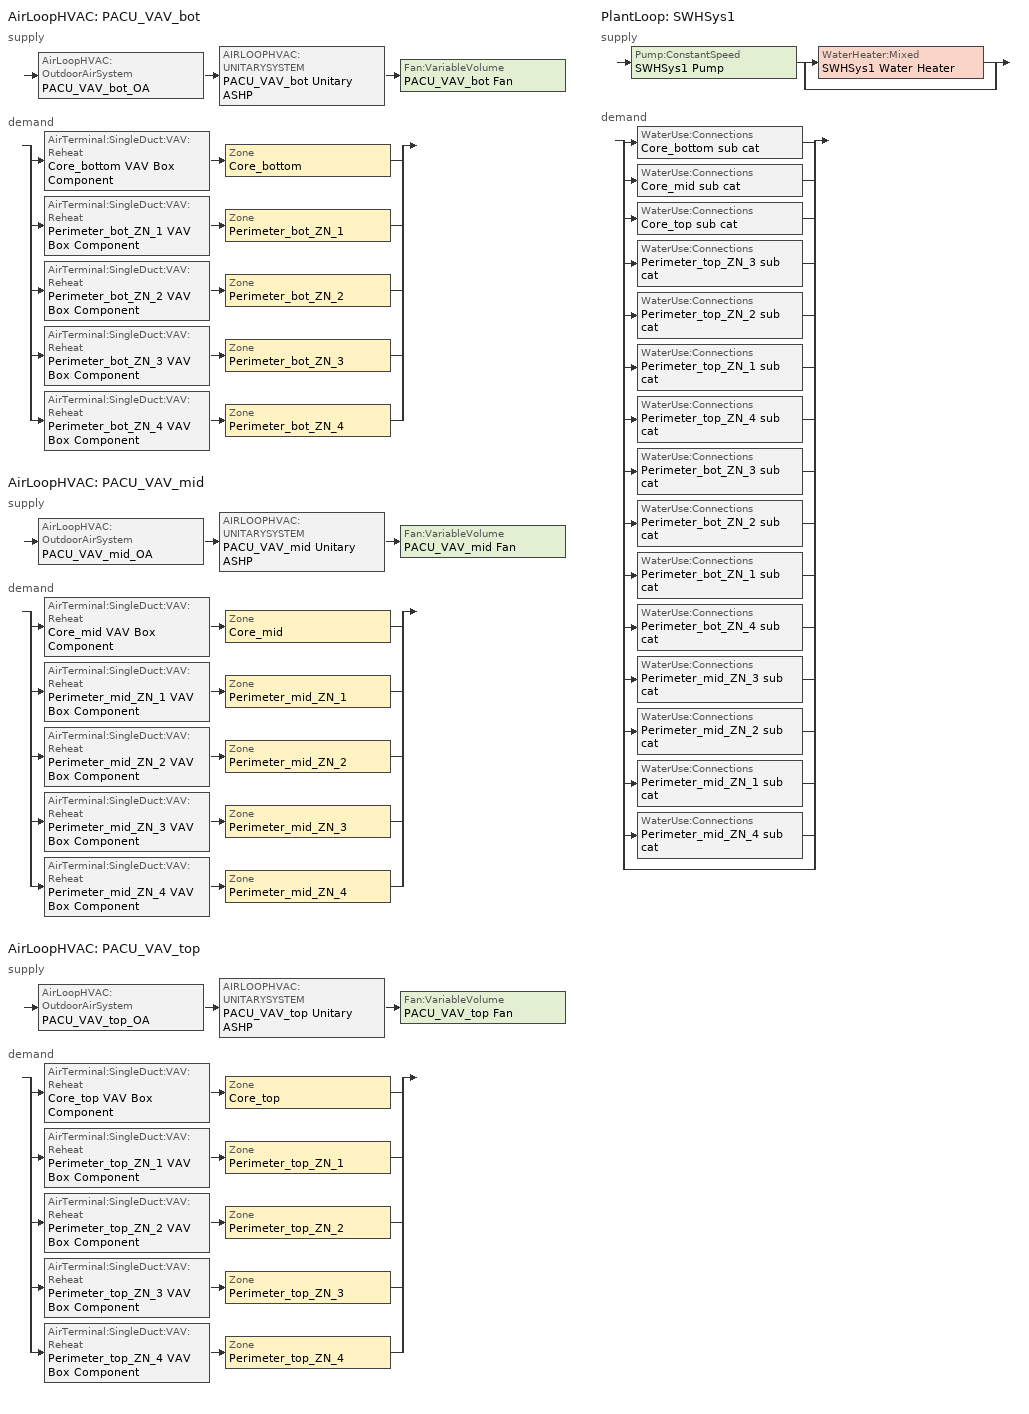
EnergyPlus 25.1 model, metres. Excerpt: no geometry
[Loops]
AirLoopHVAC 'PACU_VAV_bot'
 supply: AirLoopHVAC:OutdoorAirSystem 'PACU_VAV_bot_OA' > AIRLOOPHVAC:UNITARYSYSTEM 'PACU_VAV_bot Unitary ASHP' > Fan:VariableVolume 'PACU_VAV_bot Fan'
 demand: split
  | AirTerminal:SingleDuct:VAV:Reheat 'Core_bottom VAV Box Component' > Zone 'Core_bottom'
  | AirTerminal:SingleDuct:VAV:Reheat 'Perimeter_bot_ZN_1 VAV Box Component' > Zone 'Perimeter_bot_ZN_1'
  | AirTerminal:SingleDuct:VAV:Reheat 'Perimeter_bot_ZN_2 VAV Box Component' > Zone 'Perimeter_bot_ZN_2'
  | AirTerminal:SingleDuct:VAV:Reheat 'Perimeter_bot_ZN_3 VAV Box Component' > Zone 'Perimeter_bot_ZN_3'
  | AirTerminal:SingleDuct:VAV:Reheat 'Perimeter_bot_ZN_4 VAV Box Component' > Zone 'Perimeter_bot_ZN_4'
AirLoopHVAC 'PACU_VAV_mid'
 supply: AirLoopHVAC:OutdoorAirSystem 'PACU_VAV_mid_OA' > AIRLOOPHVAC:UNITARYSYSTEM 'PACU_VAV_mid Unitary ASHP' > Fan:VariableVolume 'PACU_VAV_mid Fan'
 demand: split
  | AirTerminal:SingleDuct:VAV:Reheat 'Core_mid VAV Box Component' > Zone 'Core_mid'
  | AirTerminal:SingleDuct:VAV:Reheat 'Perimeter_mid_ZN_1 VAV Box Component' > Zone 'Perimeter_mid_ZN_1'
  | AirTerminal:SingleDuct:VAV:Reheat 'Perimeter_mid_ZN_2 VAV Box Component' > Zone 'Perimeter_mid_ZN_2'
  | AirTerminal:SingleDuct:VAV:Reheat 'Perimeter_mid_ZN_3 VAV Box Component' > Zone 'Perimeter_mid_ZN_3'
  | AirTerminal:SingleDuct:VAV:Reheat 'Perimeter_mid_ZN_4 VAV Box Component' > Zone 'Perimeter_mid_ZN_4'
AirLoopHVAC 'PACU_VAV_top'
 supply: AirLoopHVAC:OutdoorAirSystem 'PACU_VAV_top_OA' > AIRLOOPHVAC:UNITARYSYSTEM 'PACU_VAV_top Unitary ASHP' > Fan:VariableVolume 'PACU_VAV_top Fan'
 demand: split
  | AirTerminal:SingleDuct:VAV:Reheat 'Core_top VAV Box Component' > Zone 'Core_top'
  | AirTerminal:SingleDuct:VAV:Reheat 'Perimeter_top_ZN_1 VAV Box Component' > Zone 'Perimeter_top_ZN_1'
  | AirTerminal:SingleDuct:VAV:Reheat 'Perimeter_top_ZN_2 VAV Box Component' > Zone 'Perimeter_top_ZN_2'
  | AirTerminal:SingleDuct:VAV:Reheat 'Perimeter_top_ZN_3 VAV Box Component' > Zone 'Perimeter_top_ZN_3'
  | AirTerminal:SingleDuct:VAV:Reheat 'Perimeter_top_ZN_4 VAV Box Component' > Zone 'Perimeter_top_ZN_4'
PlantLoop 'SWHSys1'
 supply: Pump:ConstantSpeed 'SWHSys1 Pump' > split
  | WaterHeater:Mixed 'SWHSys1 Water Heater'
  | bypass
 demand: split
  | WaterUse:Connections 'Core_bottom sub cat'
  | WaterUse:Connections 'Core_mid sub cat'
  | WaterUse:Connections 'Core_top sub cat'
  | WaterUse:Connections 'Perimeter_top_ZN_3 sub cat'
  | WaterUse:Connections 'Perimeter_top_ZN_2 sub cat'
  | WaterUse:Connections 'Perimeter_top_ZN_1 sub cat'
  | WaterUse:Connections 'Perimeter_top_ZN_4 sub cat'
  | WaterUse:Connections 'Perimeter_bot_ZN_3 sub cat'
  | WaterUse:Connections 'Perimeter_bot_ZN_2 sub cat'
  | WaterUse:Connections 'Perimeter_bot_ZN_1 sub cat'
  | WaterUse:Connections 'Perimeter_bot_ZN_4 sub cat'
  | WaterUse:Connections 'Perimeter_mid_ZN_3 sub cat'
  | WaterUse:Connections 'Perimeter_mid_ZN_2 sub cat'
  | WaterUse:Connections 'Perimeter_mid_ZN_1 sub cat'
  | WaterUse:Connections 'Perimeter_mid_ZN_4 sub cat'
  | bypass
[DesignSpecification:OutdoorAir] Outdoor Air Method=Flow/Area; Outdoor Air Flow per Zone Floor Area=0.0004318
Name | Outdoor Air Schedule
SZ DSOA Core_bottom; SZ DSOA Perimeter_bot_ZN_1; SZ DSOA Perimeter_bot_ZN_2; SZ DSOA Perimeter_bot_ZN_3; SZ DSOA Perimeter_bot_ZN_4; SZ DSOA Core_mid; SZ DSOA Perimeter_mid_ZN_1; SZ DSOA Perimeter_mid_ZN_3; SZ DSOA Perimeter_mid_ZN_4; SZ DSOA Core_top; SZ DSOA Perimeter_top_ZN_1; SZ DSOA Perimeter_top_ZN_2; SZ DSOA Perimeter_top_ZN_3; SZ DSOA Perimeter_top_ZN_4
SZ DSOA Perimeter_mid_ZN_2 | PERIMETER_MID_ZN_2_OA_Mult
[DesignSpecification:ZoneAirDistribution] Zone Air Distribution Effectiveness in Cooling Mode=1; Zone Air Distribution Effectiveness in Heating Mode=1
Name | Minimum Zone Ventilation Efficiency
VAV_Zone_AirDistribution | 0.6
CM DSZAD Building
[Sizing:Zone] Zone Cooling Design Supply Air Temperature Input Method=SupplyAirTemperature; Zone Cooling Design Supply Air Temperature=12.8; Zone Heating Design Supply Air Temperature Input Method=SupplyAirTemperature; Zone Heating Design Supply Air Temperature=40; Zone Cooling Design Supply Air Humidity Ratio=0.0085; Zone Heating Design Supply Air Humidity Ratio=0.008; Cooling Design Air Flow Method=DesignDay; Cooling Design Air Flow Rate=0; Cooling Minimum Air Flow Fraction=0; Heating Design Air Flow Method=DesignDay; Heating Design Air Flow Rate=0; Design Specification Zone Air Distribution Object=VAV_Zone_AirDistribution; Zone Load Sizing Method=Sensible Load Only No Latent Load; Zone Latent Cooling Design Supply Air Humidity Ratio Input Method=HumidityRatioDifference; Zone Cooling Design Supply Air Humidity Ratio Difference=0.005; Zone Latent Heating Design Supply Air Humidity Ratio Input Method=HumidityRatioDifference; Zone Humidification Design Supply Air Humidity Ratio Difference=0.005
Name | Design Specification Outdoor Air Object
Core_bottom | SZ DSOA Core_bottom
Perimeter_bot_ZN_1 | SZ DSOA Perimeter_bot_ZN_1
Perimeter_bot_ZN_2 | SZ DSOA Perimeter_bot_ZN_2
Perimeter_bot_ZN_3 | SZ DSOA Perimeter_bot_ZN_3
Perimeter_bot_ZN_4 | SZ DSOA Perimeter_bot_ZN_4
Core_mid | SZ DSOA Core_mid
Perimeter_mid_ZN_1 | SZ DSOA Perimeter_mid_ZN_1
Perimeter_mid_ZN_2 | SZ DSOA Perimeter_mid_ZN_2
Perimeter_mid_ZN_3 | SZ DSOA Perimeter_mid_ZN_3
Perimeter_mid_ZN_4 | SZ DSOA Perimeter_mid_ZN_4
Core_top | SZ DSOA Core_top
Perimeter_top_ZN_1 | SZ DSOA Perimeter_top_ZN_1
Perimeter_top_ZN_2 | SZ DSOA Perimeter_top_ZN_2
Perimeter_top_ZN_3 | SZ DSOA Perimeter_top_ZN_3
Perimeter_top_ZN_4 | SZ DSOA Perimeter_top_ZN_4
[Sizing:System] Type of Load to Size On=Sensible; Design Outdoor Air Flow Rate=0.9561; Central Heating Maximum System Air Flow Ratio=0.3; Preheat Design Temperature=7; Preheat Design Humidity Ratio=0.008; Precool Design Temperature=12.8; Precool Design Humidity Ratio=0.008; Central Cooling Design Supply Air Temperature=12.8; Central Heating Design Supply Air Temperature=12.8; Type of Zone Sum to Use=Coincident; 100 Outdoor Air in Cooling=No; 100 Outdoor Air in Heating=No; Central Cooling Design Supply Air Humidity Ratio=0.0085; Central Heating Design Supply Air Humidity Ratio=0.008; Cooling Supply Air Flow Rate Method=DesignDay; Cooling Supply Air Flow Rate=0; Heating Supply Air Flow Rate Method=DesignDay; Heating Supply Air Flow Rate=0; System Outdoor Air Method=ZoneSum
PACU_VAV_bot; PACU_VAV_mid; PACU_VAV_top
[Sizing:Plant]
SWHSys1: Loop Type=Heating; Design Loop Exit Temperature=60; Loop Design Temperature Difference=5
[ZoneControl:Thermostat] Control Type Schedule=Dual Zone Control Type Sched
Name | Zone or ZoneList | Control 1
Core_bottom Thermostat | Core_bottom | Core_bottom Dual SP Control
Perimeter_bot_ZN_1 Thermostat | Perimeter_bot_ZN_1 | Perimeter_bot_ZN_1 Dual SP Control
Perimeter_bot_ZN_2 Thermostat | Perimeter_bot_ZN_2 | Perimeter_bot_ZN_2 Dual SP Control
Perimeter_bot_ZN_3 Thermostat | Perimeter_bot_ZN_3 | Perimeter_bot_ZN_3 Dual SP Control
Perimeter_bot_ZN_4 Thermostat | Perimeter_bot_ZN_4 | Perimeter_bot_ZN_4 Dual SP Control
Core_mid Thermostat | Core_mid | Core_mid Dual SP Control
Perimeter_mid_ZN_1 Thermostat | Perimeter_mid_ZN_1 | Perimeter_mid_ZN_1 Dual SP Control
Perimeter_mid_ZN_2 Thermostat | Perimeter_mid_ZN_2 | Perimeter_mid_ZN_2 Dual SP Control
Perimeter_mid_ZN_3 Thermostat | Perimeter_mid_ZN_3 | Perimeter_mid_ZN_3 Dual SP Control
Perimeter_mid_ZN_4 Thermostat | Perimeter_mid_ZN_4 | Perimeter_mid_ZN_4 Dual SP Control
Core_top Thermostat | Core_top | Core_top Dual SP Control
Perimeter_top_ZN_1 Thermostat | Perimeter_top_ZN_1 | Perimeter_top_ZN_1 Dual SP Control
Perimeter_top_ZN_2 Thermostat | Perimeter_top_ZN_2 | Perimeter_top_ZN_2 Dual SP Control
Perimeter_top_ZN_3 Thermostat | Perimeter_top_ZN_3 | Perimeter_top_ZN_3 Dual SP Control
Perimeter_top_ZN_4 Thermostat | Perimeter_top_ZN_4 | Perimeter_top_ZN_4 Dual SP Control
[ThermostatSetpoint:DualSetpoint]
Name | Heating Setpoint Temperature Schedule | Cooling Setpoint Temperature Schedule
Core_bottom Dual SP Control; Perimeter_bot_ZN_1 Dual SP Control; Perimeter_bot_ZN_2 Dual SP Control; Perimeter_bot_ZN_3 Dual SP Control; Perimeter_bot_ZN_4 Dual SP Control; Core_mid Dual SP Control; Perimeter_mid_ZN_1 Dual SP Control; Perimeter_mid_ZN_3 Dual SP Control; Perimeter_mid_ZN_4 Dual SP Control; Core_top Dual SP Control; Perimeter_top_ZN_1 Dual SP Control; Perimeter_top_ZN_2 Dual SP Control; Perimeter_top_ZN_3 Dual SP Control; Perimeter_top_ZN_4 Dual SP Control | HTGSETP_SCH_YES_OPTIMUM | CLGSETP_SCH_YES_OPTIMUM
Perimeter_mid_ZN_2 Dual SP Control | HTGSETP_SCH_YES_OPTIMUM_w_SB | CLGSETP_SCH_YES_OPTIMUM_w_SB
[AirTerminal:SingleDuct:VAV:Reheat] Availability Schedule=Always_On; Maximum Air Flow Rate=AUTOSIZE; Maximum Hot Water or Steam Flow Rate=AUTOSIZE; Minimum Hot Water or Steam Flow Rate=0; Convergence Tolerance=0.001; Damper Heating Action=ReverseWithLimits; Maximum Flow Fraction During Reheat=0.5; Maximum Reheat Air Temperature=40
Name | Zone Minimum Air Flow Input Method | Constant Minimum Air Flow Fraction | Reheat Coil | Minimum Air Flow Fraction Schedule
Core_bottom VAV Box Component | Constant | 0.259 | Core_bottom VAV Box Reheat Coil
Perimeter_bot_ZN_1 VAV Box Component | Constant | 0.172 | Perimeter_bot_ZN_1 VAV Box Reheat Coil
Perimeter_bot_ZN_2 VAV Box Component | Constant | 0.129 | Perimeter_bot_ZN_2 VAV Box Reheat Coil
Perimeter_bot_ZN_3 VAV Box Component | Constant | 0.259 | Perimeter_bot_ZN_3 VAV Box Reheat Coil
Perimeter_bot_ZN_4 VAV Box Component | Constant | 0.121 | Perimeter_bot_ZN_4 VAV Box Reheat Coil
Core_mid VAV Box Component | Constant | 0.309 | Core_mid VAV Box Reheat Coil
Perimeter_mid_ZN_1 VAV Box Component | Constant | 0.148 | Perimeter_mid_ZN_1 VAV Box Reheat Coil
Perimeter_mid_ZN_2 VAV Box Component | Scheduled |  | Perimeter_mid_ZN_2 VAV Box Reheat Coil | Perimeter_mid_ZN_2_MDP_Sch
Perimeter_mid_ZN_3 VAV Box Component | Constant | 0.229 | Perimeter_mid_ZN_3 VAV Box Reheat Coil
Perimeter_mid_ZN_4 VAV Box Component | Constant | 0.102 | Perimeter_mid_ZN_4 VAV Box Reheat Coil
Core_top VAV Box Component | Constant | 0.298 | Core_top VAV Box Reheat Coil
Perimeter_top_ZN_1 VAV Box Component | Constant | 0.135 | Perimeter_top_ZN_1 VAV Box Reheat Coil
Perimeter_top_ZN_2 VAV Box Component | Constant | 0.104 | Perimeter_top_ZN_2 VAV Box Reheat Coil
Perimeter_top_ZN_3 VAV Box Component | Constant | 0.199 | Perimeter_top_ZN_3 VAV Box Reheat Coil
Perimeter_top_ZN_4 VAV Box Component | Constant | 0.095 | Perimeter_top_ZN_4 VAV Box Reheat Coil
[Zone equipment]
Core_bottom: Core_bottom VAV Box Component
Perimeter_bot_ZN_1: Perimeter_bot_ZN_1 VAV Box Component
Perimeter_bot_ZN_2: Perimeter_bot_ZN_2 VAV Box Component
Perimeter_bot_ZN_3: Perimeter_bot_ZN_3 VAV Box Component
Perimeter_bot_ZN_4: Perimeter_bot_ZN_4 VAV Box Component
Core_mid: Core_mid VAV Box Component
Perimeter_mid_ZN_1: Perimeter_mid_ZN_1 VAV Box Component
Perimeter_mid_ZN_2: Perimeter_mid_ZN_2 VAV Box Component
Perimeter_mid_ZN_3: Perimeter_mid_ZN_3 VAV Box Component
Perimeter_mid_ZN_4: Perimeter_mid_ZN_4 VAV Box Component
Core_top: Core_top VAV Box Component
Perimeter_top_ZN_1: Perimeter_top_ZN_1 VAV Box Component
Perimeter_top_ZN_2: Perimeter_top_ZN_2 VAV Box Component
Perimeter_top_ZN_3: Perimeter_top_ZN_3 VAV Box Component
Perimeter_top_ZN_4: Perimeter_top_ZN_4 VAV Box Component
[Fan:VariableVolume] Availability Schedule=HVACOperationSchd; Pressure Rise=1389.42; Maximum Flow Rate=AUTOSIZE; Fan Power Minimum Flow Rate Input Method=Fraction; Fan Power Minimum Flow Fraction=0.25; Motor In Airstream Fraction=1; Fan Power Coefficient 1=0.0408; Fan Power Coefficient 2=0.088; Fan Power Coefficient 3=-0.0729; Fan Power Coefficient 4=0.9437; Fan Power Coefficient 5=0
Name | Fan Total Efficiency | Motor Efficiency
PACU_VAV_bot Fan; PACU_VAV_mid Fan | 0.6006 | 0.924
PACU_VAV_top Fan | 0.6045 | 0.93
[COIL:COOLING:DX:SINGLESPEED] Availability Schedule=Always_On; Gross Rated Total Cooling Capacity=AUTOSIZE; Gross Rated Sensible Heat Ratio=AUTOSIZE; Gross Rated Cooling COP=3.4; Rated Air Flow Rate=AUTOSIZE; 2017 Rated Evaporator Fan Power Per Volume Flow Rate=773.3; 2023 Rated Evaporator Fan Power Per Volume Flow Rate=934.4; Total Cooling Capacity Function of Temperature Curve=LgDXalt_CapFT; Total Cooling Capacity Function of Flow Fraction Curve=LgDXalt_CapFF; Energy Input Ratio Function of Temperature Curve=LgDXalt_EIRFT; Energy Input Ratio Function of Flow Fraction Curve=LgDXalt_EIRFF; Part Load Fraction Correlation Curve=LgDXalt_PLR; Minimum Outdoor DryBulb Temperature for Compressor Operation=-25; Nominal Time for Condensate Removal to Begin=0; Ratio of Initial Moisture Evaporation Rate and Steady State Latent Capacity=0; Maximum Cycling Rate=0; Latent Capacity Time Constant=0; Condenser Type=AirCooled; Evaporative Condenser Effectiveness=0.9; Evaporative Condenser Pump Rated Power Consumption=0; Crankcase Heater Capacity=0; Maximum Outdoor DryBulb Temperature for Crankcase Heater Operation=10; Basin Heater Capacity=0; Basin Heater Setpoint Temperature=2; Report ASHRAE Standard 127 Performance Ratings=No
PACU_VAV_bot ASHP Cooling Coil; PACU_VAV_mid ASHP Cooling Coil; PACU_VAV_top ASHP Cooling Coil
[Coil:Heating:Electric] Availability Schedule=Always_On; Efficiency=1; Nominal Capacity=autosize
Core_bottom VAV Box Reheat Coil; Perimeter_bot_ZN_1 VAV Box Reheat Coil; Perimeter_bot_ZN_2 VAV Box Reheat Coil; Perimeter_bot_ZN_3 VAV Box Reheat Coil; Perimeter_bot_ZN_4 VAV Box Reheat Coil; Core_mid VAV Box Reheat Coil; Perimeter_mid_ZN_1 VAV Box Reheat Coil; Perimeter_mid_ZN_2 VAV Box Reheat Coil; Perimeter_mid_ZN_3 VAV Box Reheat Coil; Perimeter_mid_ZN_4 VAV Box Reheat Coil; Core_top VAV Box Reheat Coil; Perimeter_top_ZN_1 VAV Box Reheat Coil; Perimeter_top_ZN_2 VAV Box Reheat Coil; Perimeter_top_ZN_3 VAV Box Reheat Coil; Perimeter_top_ZN_4 VAV Box Reheat Coil
[COIL:HEATING:ELECTRIC] Availability Schedule=Always_On; Efficiency=1; Nominal Capacity=AUTOSIZE
PACU_VAV_bot Backup Electric Coil; PACU_VAV_mid Backup Electric Coil; PACU_VAV_top Backup Electric Coil
[COIL:HEATING:DX:SINGLESPEED] Availability Schedule=Always_On; Gross Rated Heating Capacity=AUTOSIZE; Gross Rated Heating COP=3.2; Rated Air Flow Rate=AUTOSIZE; 2017 Rated Supply Fan Power Per Volume Flow Rate=773.3; 2023 Rated Supply Fan Power Per Volume Flow Rate=934.4; Heating Capacity Function of Temperature Curve=ASHP_HTG_CapFT; Heating Capacity Function of Flow Fraction Curve=ASHP_HTG_CapFF; Energy Input Ratio Function of Temperature Curve=ASHP_HTG_EIRFT; Energy Input Ratio Function of Flow Fraction Curve=ASHP_HTG_EIRFF; Part Load Fraction Correlation Curve=ASHP_HTG_PLF; Defrost Energy Input Ratio Function of Temperature Curve=ASHP_HTG_DefrostEIRFT; Minimum Outdoor DryBulb Temperature for Compressor Operation=-8; Maximum Outdoor DryBulb Temperature for Defrost Operation=5; Crankcase Heater Capacity=0; Maximum Outdoor DryBulb Temperature for Crankcase Heater Operation=10; Defrost Strategy=ReverseCycle; Defrost Control=Timed; Defrost Time Period Fraction=0.058333; Resistive Defrost Heater Capacity=AUTOSIZE; Region number for calculating HSPF=4; Secondary Coil Fan Flow Scaling Factor=1.25
PACU_VAV_bot ASHP Heating Coil; PACU_VAV_mid ASHP Heating Coil; PACU_VAV_top ASHP Heating Coil
[AIRLOOPHVAC:UNITARYSYSTEM] Control Type=SetPoint; Dehumidification Control Type=None; Availability Schedule=Always_On; DX Heating Coil Sizing Ratio=1; Use DOAS DX Cooling Coil=No; Minimum Supply Air Temperature=2; Latent Load Control=SensibleOnlyLoadControl; Cooling Supply Air Flow Rate Method=SupplyAirFlowRate; Cooling Supply Air Flow Rate=AUTOSIZE; Heating Supply Air Flow Rate Method=SupplyAirFlowRate; Heating Supply Air Flow Rate=AUTOSIZE; No Load Supply Air Flow Rate Method=SupplyAirFlowRate; No Load Supply Air Flow Rate=AUTOSIZE; No Load Supply Air Flow Rate Control Set To Low Speed=Yes; Maximum Supply Air Temperature=50; Maximum Outdoor DryBulb Temperature for Supplemental Heater Operation=-8; Ancillary OnCycle Electric Power=0; Ancillary OffCycle Electric Power=0; Design Heat Recovery Water Flow Rate=0; Maximum Temperature for Heat Recovery=80
Name | Heating Coil | Cooling Coil | Supplemental Heating Coil
PACU_VAV_bot Unitary ASHP | PACU_VAV_bot ASHP Heating Coil | PACU_VAV_bot ASHP Cooling Coil | PACU_VAV_bot Backup Electric Coil
PACU_VAV_mid Unitary ASHP | PACU_VAV_mid ASHP Heating Coil | PACU_VAV_mid ASHP Cooling Coil | PACU_VAV_mid Backup Electric Coil
PACU_VAV_top Unitary ASHP | PACU_VAV_top ASHP Heating Coil | PACU_VAV_top ASHP Cooling Coil | PACU_VAV_top Backup Electric Coil
[Controller:OutdoorAir] Minimum Outdoor Air Flow Rate=0; Maximum Outdoor Air Flow Rate=AUTOSIZE; Economizer Control Type=DifferentialDryBulb; Economizer Control Action Type=ModulateFlow; Lockout Type=LockoutWithHeating; Minimum Limit Type=FixedMinimum; Minimum Outdoor Air Schedule=MinOA_MotorizedDamper_Sched
Name | Maximum Fraction of Outdoor Air Schedule | Mechanical Ventilation Controller
PACU_VAV_bot_OA_Controller | VAV_BOT Max OA Fraction | PACU_VAV_bot_DCV
PACU_VAV_mid_OA_Controller | VAV_MID Max OA Fraction | PACU_VAV_mid_DCV
PACU_VAV_top_OA_Controller | VAV_TOP Max OA Fraction | PACU_VAV_top_DCV
[Controller:MechanicalVentilation] Availability Schedule=MinOA_MotorizedDamper_Sched; Demand Controlled Ventilation=Yes; System Outdoor Air Method=Standard62.1VentilationRateProcedure; Design Specification Zone Air Distribution Object Name 1=CM DSZAD Building; Design Specification Zone Air Distribution Object Name 2=CM DSZAD Building; Design Specification Zone Air Distribution Object Name 3=CM DSZAD Building; Design Specification Zone Air Distribution Object Name 4=CM DSZAD Building; Design Specification Zone Air Distribution Object Name 5=CM DSZAD Building
Name | Zone or ZoneList 1 | Design Specification Outdoor Air Object Name 1 | Zone or ZoneList 2 | Design Specification Outdoor Air Object Name 2 | Zone or ZoneList 3 | Design Specification Outdoor Air Object Name 3 | Zone or ZoneList 4 | Design Specification Outdoor Air Object Name 4 | Zone or ZoneList 5 | Design Specification Outdoor Air Object Name 5
PACU_VAV_bot_DCV | Core_bottom | SZ DSOA Core_bottom | Perimeter_bot_ZN_1 | SZ DSOA Perimeter_bot_ZN_1 | Perimeter_bot_ZN_2 | SZ DSOA Perimeter_bot_ZN_2 | Perimeter_bot_ZN_3 | SZ DSOA Perimeter_bot_ZN_3 | Perimeter_bot_ZN_4 | SZ DSOA Perimeter_bot_ZN_4
PACU_VAV_mid_DCV | Core_mid | SZ DSOA Core_mid | Perimeter_mid_ZN_1 | SZ DSOA Perimeter_mid_ZN_1 | Perimeter_mid_ZN_2 | SZ DSOA Perimeter_mid_ZN_2 | Perimeter_mid_ZN_3 | SZ DSOA Perimeter_mid_ZN_3 | Perimeter_mid_ZN_4 | SZ DSOA Perimeter_mid_ZN_4
PACU_VAV_top_DCV | Core_top | SZ DSOA Core_top | Perimeter_top_ZN_1 | SZ DSOA Perimeter_top_ZN_1 | Perimeter_top_ZN_2 | SZ DSOA Perimeter_top_ZN_2 | Perimeter_top_ZN_3 | SZ DSOA Perimeter_top_ZN_3 | Perimeter_top_ZN_4 | SZ DSOA Perimeter_top_ZN_4
[AirLoopHVAC] Design Supply Air Flow Rate=AUTOSIZE
PACU_VAV_bot; PACU_VAV_mid; PACU_VAV_top
[Pump:ConstantSpeed]
SWHSys1 Pump: Design Flow Rate=autosize; Design Pump Head=29891; Design Power Consumption=AUTOSIZE; Motor Efficiency=0.3; Fraction of Motor Inefficiencies to Fluid Stream=0; Pump Control Type=Intermittent
[WaterHeater:Mixed]
SWHSys1 Water Heater: Tank Volume=0.378541; Setpoint Temperature Schedule=SHWSys1 Water Heater Setpoint Temperature Schedule; Deadband Temperature Difference=2; Maximum Temperature Limit=82.2222; Heater Control Type=Cycle; Heater Maximum Capacity=29307.11; Heater Fuel Type=NATURALGAS; Heater Thermal Efficiency=0.80804; Off Cycle Parasitic Fuel Consumption Rate=1886.44; Off Cycle Parasitic Fuel Type=NATURALGAS; Off Cycle Parasitic Heat Fraction to Tank=0; On Cycle Parasitic Fuel Consumption Rate=1886.44; On Cycle Parasitic Fuel Type=NATURALGAS; Ambient Temperature Indicator=zone; Ambient Temperature Zone=CORE_BOTTOM; Off Cycle Loss Coefficient to Ambient Temperature=7.56156; On Cycle Loss Coefficient to Ambient Temperature=7.56156; Use Side Effectiveness=1; Source Side Effectiveness=1; Use Side Design Flow Rate=AUTOSIZE; Source Side Design Flow Rate=AUTOSIZE; Indirect Water Heating Recovery Time=1.5
[PlantLoop]
SWHSys1: Fluid Type=WATER; Plant Equipment Operation Scheme=SWHSys1 Loop Operation Scheme List; Maximum Loop Temperature=60; Minimum Loop Temperature=10; Maximum Loop Flow Rate=AUTOSIZE; Minimum Loop Flow Rate=0; Plant Loop Volume=AUTOSIZE; Load Distribution Scheme=Optimal
[PlantEquipmentList]
SWHSys1 Equipment List: SWHSys1 Water Heater
[PlantEquipmentOperation:HeatingLoad]
SWHSys1 Operation Scheme: Load Range 1 Lower Limit=0; Load Range 1 Upper Limit=1000000000000000; Range 1 Equipment List=SWHSys1 Equipment List
[PlantEquipmentOperationSchemes]
SWHSys1 Loop Operation Scheme List: Control Scheme 1=SWHSys1 Operation Scheme; Control Scheme 1 Schedule=PlantOnSched
[EnergyManagementSystem:Sensor]
Name | OutputVariable or OutputMeter Index Key | OutputVariable or OutputMeter
Core_bottom_LSr | Core_bottom | Zone Lights Electricity Rate
Core_bottom_Occ_Sensor | Core_bottom | People Occupant Count
Core_mid_LSr | Core_mid | Zone Lights Electricity Rate
Core_mid_Occ_Sensor | Core_mid | People Occupant Count
Core_top_LSr | Core_top | Zone Lights Electricity Rate
Core_top_Occ_Sensor | Core_top | People Occupant Count
Perimeter_top_ZN_3_LSr | Perimeter_top_ZN_3 | Zone Lights Electricity Rate
Perimeter_top_ZN_3_Occ_Sensor | Perimeter_top_ZN_3 | People Occupant Count
Perimeter_top_ZN_2_LSr | Perimeter_top_ZN_2 | Zone Lights Electricity Rate
Perimeter_top_ZN_2_Occ_Sensor | Perimeter_top_ZN_2 | People Occupant Count
Perimeter_top_ZN_1_LSr | Perimeter_top_ZN_1 | Zone Lights Electricity Rate
Perimeter_top_ZN_1_Occ_Sensor | Perimeter_top_ZN_1 | People Occupant Count
Perimeter_top_ZN_4_LSr | Perimeter_top_ZN_4 | Zone Lights Electricity Rate
Perimeter_top_ZN_4_Occ_Sensor | Perimeter_top_ZN_4 | People Occupant Count
Perimeter_bot_ZN_3_LSr | Perimeter_bot_ZN_3 | Zone Lights Electricity Rate
Perimeter_bot_ZN_3_Occ_Sensor | Perimeter_bot_ZN_3 | People Occupant Count
Perimeter_bot_ZN_2_LSr | Perimeter_bot_ZN_2 | Zone Lights Electricity Rate
Perimeter_bot_ZN_2_Occ_Sensor | Perimeter_bot_ZN_2 | People Occupant Count
Perimeter_bot_ZN_1_LSr | Perimeter_bot_ZN_1 | Zone Lights Electricity Rate
Perimeter_bot_ZN_1_Occ_Sensor | Perimeter_bot_ZN_1 | People Occupant Count
Perimeter_bot_ZN_4_LSr | Perimeter_bot_ZN_4 | Zone Lights Electricity Rate
Perimeter_bot_ZN_4_Occ_Sensor | Perimeter_bot_ZN_4 | People Occupant Count
Perimeter_mid_ZN_3_LSr | Perimeter_mid_ZN_3 | Zone Lights Electricity Rate
Perimeter_mid_ZN_3_Occ_Sensor | Perimeter_mid_ZN_3 | People Occupant Count
Perimeter_mid_ZN_2_LSr | Perimeter_mid_ZN_2 | Zone Lights Electricity Rate
Perimeter_mid_ZN_2_Occ_Sensor | Perimeter_mid_ZN_2 | People Occupant Count
Perimeter_mid_ZN_1_LSr | Perimeter_mid_ZN_1 | Zone Lights Electricity Rate
Perimeter_mid_ZN_1_Occ_Sensor | Perimeter_mid_ZN_1 | People Occupant Count
Perimeter_mid_ZN_4_LSr | Perimeter_mid_ZN_4 | Zone Lights Electricity Rate
Perimeter_mid_ZN_4_Occ_Sensor | Perimeter_mid_ZN_4 | People Occupant Count
pacu_vav_bot_OA_VRP | PACU_VAV_bot | Air System Outdoor Air Mechanical Ventilation Requested Mass Flow Rate
pacu_vav_bot_OA | PACU_VAV_bot | Air System Outdoor Air Mass Flow Rate
pacu_vav_bot_SUPPLY_FLOW | PACU_VAV_bot_OA-PACU_VAV_bot_CoolCNode | System Node Standard Density Volume Flow Rate
pacu_vav_mid_OA_VRP | PACU_VAV_mid | Air System Outdoor Air Mechanical Ventilation Requested Mass Flow Rate
pacu_vav_mid_OA | PACU_VAV_mid | Air System Outdoor Air Mass Flow Rate
pacu_vav_mid_SUPPLY_FLOW | PACU_VAV_mid_OA-PACU_VAV_mid_CoolCNode | System Node Standard Density Volume Flow Rate
pacu_vav_top_OA_VRP | PACU_VAV_top | Air System Outdoor Air Mechanical Ventilation Requested Mass Flow Rate
pacu_vav_top_OA | PACU_VAV_top | Air System Outdoor Air Mass Flow Rate
pacu_vav_top_SUPPLY_FLOW | PACU_VAV_top_OA-PACU_VAV_top_CoolCNode | System Node Standard Density Volume Flow Rate
[EnergyManagementSystem:InternalVariable] Internal Data Type=Zone Floor Area
Name | Internal Data Index Key
Core_bottom_Area | Core_bottom
Core_mid_Area | Core_mid
Core_top_Area | Core_top
Perimeter_top_ZN_3_Area | Perimeter_top_ZN_3
Perimeter_top_ZN_2_Area | Perimeter_top_ZN_2
Perimeter_top_ZN_1_Area | Perimeter_top_ZN_1
Perimeter_top_ZN_4_Area | Perimeter_top_ZN_4
Perimeter_bot_ZN_3_Area | Perimeter_bot_ZN_3
Perimeter_bot_ZN_2_Area | Perimeter_bot_ZN_2
Perimeter_bot_ZN_1_Area | Perimeter_bot_ZN_1
Perimeter_bot_ZN_4_Area | Perimeter_bot_ZN_4
Perimeter_mid_ZN_3_Area | Perimeter_mid_ZN_3
Perimeter_mid_ZN_2_Area | Perimeter_mid_ZN_2
Perimeter_mid_ZN_1_Area | Perimeter_mid_ZN_1
Perimeter_mid_ZN_4_Area | Perimeter_mid_ZN_4
[SetpointManager:Scheduled]
SWHSys1 Loop Setpoint Manager: Control Variable=Temperature; Schedule=SHWSys1-Loop-Temp-Schedule; Setpoint Node or NodeList=SWHSys1 Supply Outlet Node
[SetpointManager:MixedAir] Control Variable=Temperature
Name | Setpoint Node or NodeList
PACU_VAV_bot_OAMixed Air Temp Manager | PACU_VAV_bot_OA-PACU_VAV_bot_CoolCNode
PACU_VAV_mid_OAMixed Air Temp Manager | PACU_VAV_mid_OA-PACU_VAV_mid_CoolCNode
PACU_VAV_top_OAMixed Air Temp Manager | PACU_VAV_top_OA-PACU_VAV_top_CoolCNode
[SETPOINTMANAGER:MIXEDAIR] Control Variable=Temperature
Name | Setpoint Node or NodeList
PACU_VAV_bot_ASHP_CoolC SAT Manager | PACU_VAV_bot Unitary ASHP Cooling Coil Air Outlet
PACU_VAV_bot_ASHP_HeatC MixedAir Manager | PACU_VAV_bot Unitary ASHP Heating Coil Air Outlet
PACU_VAV_mid_ASHP_CoolC SAT Manager | PACU_VAV_mid Unitary ASHP Cooling Coil Air Outlet
PACU_VAV_mid_ASHP_HeatC MixedAir Manager | PACU_VAV_mid Unitary ASHP Heating Coil Air Outlet
PACU_VAV_top_ASHP_CoolC SAT Manager | PACU_VAV_top Unitary ASHP Cooling Coil Air Outlet
PACU_VAV_top_ASHP_HeatC MixedAir Manager | PACU_VAV_top Unitary ASHP Heating Coil Air Outlet
[SetpointManager:Warmest] Control Variable=Temperature; Minimum Setpoint Temperature=12.8; Maximum Setpoint Temperature=15.6; Strategy=MaximumTemperature
Name | HVAC Air Loop | Setpoint Node or NodeList
PACU_VAV_bot Supply Air Temperature Manager | PACU_VAV_bot | PACU_VAV_bot Supply Equipment Outlet Node
PACU_VAV_mid Supply Air Temperature Manager | PACU_VAV_mid | PACU_VAV_mid Supply Equipment Outlet Node
PACU_VAV_top Supply Air Temperature Manager | PACU_VAV_top | PACU_VAV_top Supply Equipment Outlet Node
[WaterUse:Equipment] EndUse Subcategory=WaterUse; Peak Flow Rate=3.57511e-06; Flow Rate Fraction Schedule=BLDG_SWH_SCH
Name | Target Temperature Schedule | Hot Water Supply Temperature Schedule | Zone | Sensible Fraction Schedule | Latent Fraction Schedule
Core_bottom sub cat | Core_bottom sub cat Temp Sched | Core_bottom sub catHot Supply Temp Sched | Core_bottom | Core_bottom sub cat Sensible fract sched | Core_bottom sub cat Latent fract sched
Core_mid sub cat | Core_mid sub cat Temp Sched | Core_mid sub catHot Supply Temp Sched | Core_mid | Core_mid sub cat Sensible fract sched | Core_mid sub cat Latent fract sched
Core_top sub cat | Core_top sub cat Temp Sched | Core_top sub catHot Supply Temp Sched | Core_top | Core_top sub cat Sensible fract sched | Core_top sub cat Latent fract sched
Perimeter_top_ZN_3 sub cat | Perimeter_top_ZN_3 sub cat Temp Sched | Perimeter_top_ZN_3 sub catHot Supply Temp Sched | Perimeter_top_ZN_3 | Perimeter_top_ZN_3 sub cat Sensible fract sched | Perimeter_top_ZN_3 sub cat Latent fract sched
Perimeter_top_ZN_2 sub cat | Perimeter_top_ZN_2 sub cat Temp Sched | Perimeter_top_ZN_2 sub catHot Supply Temp Sched | Perimeter_top_ZN_2 | Perimeter_top_ZN_2 sub cat Sensible fract sched | Perimeter_top_ZN_2 sub cat Latent fract sched
Perimeter_top_ZN_1 sub cat | Perimeter_top_ZN_1 sub cat Temp Sched | Perimeter_top_ZN_1 sub catHot Supply Temp Sched | Perimeter_top_ZN_1 | Perimeter_top_ZN_1 sub cat Sensible fract sched | Perimeter_top_ZN_1 sub cat Latent fract sched
Perimeter_top_ZN_4 sub cat | Perimeter_top_ZN_4 sub cat Temp Sched | Perimeter_top_ZN_4 sub catHot Supply Temp Sched | Perimeter_top_ZN_4 | Perimeter_top_ZN_4 sub cat Sensible fract sched | Perimeter_top_ZN_4 sub cat Latent fract sched
Perimeter_bot_ZN_3 sub cat | Perimeter_bot_ZN_3 sub cat Temp Sched | Perimeter_bot_ZN_3 sub catHot Supply Temp Sched | Perimeter_bot_ZN_3 | Perimeter_bot_ZN_3 sub cat Sensible fract sched | Perimeter_bot_ZN_3 sub cat Latent fract sched
Perimeter_bot_ZN_2 sub cat | Perimeter_bot_ZN_2 sub cat Temp Sched | Perimeter_bot_ZN_2 sub catHot Supply Temp Sched | Perimeter_bot_ZN_2 | Perimeter_bot_ZN_2 sub cat Sensible fract sched | Perimeter_bot_ZN_2 sub cat Latent fract sched
Perimeter_bot_ZN_1 sub cat | Perimeter_bot_ZN_1 sub cat Temp Sched | Perimeter_bot_ZN_1 sub catHot Supply Temp Sched | Perimeter_bot_ZN_1 | Perimeter_bot_ZN_1 sub cat Sensible fract sched | Perimeter_bot_ZN_1 sub cat Latent fract sched
Perimeter_bot_ZN_4 sub cat | Perimeter_bot_ZN_4 sub cat Temp Sched | Perimeter_bot_ZN_4 sub catHot Supply Temp Sched | Perimeter_bot_ZN_4 | Perimeter_bot_ZN_4 sub cat Sensible fract sched | Perimeter_bot_ZN_4 sub cat Latent fract sched
Perimeter_mid_ZN_3 sub cat | Perimeter_mid_ZN_3 sub cat Temp Sched | Perimeter_mid_ZN_3 sub catHot Supply Temp Sched | Perimeter_mid_ZN_3 | Perimeter_mid_ZN_3 sub cat Sensible fract sched | Perimeter_mid_ZN_3 sub cat Latent fract sched
Perimeter_mid_ZN_2 sub cat | Perimeter_mid_ZN_2 sub cat Temp Sched | Perimeter_mid_ZN_2 sub catHot Supply Temp Sched | Perimeter_mid_ZN_2 | Perimeter_mid_ZN_2 sub cat Sensible fract sched | Perimeter_mid_ZN_2 sub cat Latent fract sched
Perimeter_mid_ZN_1 sub cat | Perimeter_mid_ZN_1 sub cat Temp Sched | Perimeter_mid_ZN_1 sub catHot Supply Temp Sched | Perimeter_mid_ZN_1 | Perimeter_mid_ZN_1 sub cat Sensible fract sched | Perimeter_mid_ZN_1 sub cat Latent fract sched
Perimeter_mid_ZN_4 sub cat | Perimeter_mid_ZN_4 sub cat Temp Sched | Perimeter_mid_ZN_4 sub catHot Supply Temp Sched | Perimeter_mid_ZN_4 | Perimeter_mid_ZN_4 sub cat Sensible fract sched | Perimeter_mid_ZN_4 sub cat Latent fract sched
[WaterUse:Connections]
Name | Water Use Equipment 1
Core_bottom sub cat | Core_bottom sub cat
Core_mid sub cat | Core_mid sub cat
Core_top sub cat | Core_top sub cat
Perimeter_top_ZN_3 sub cat | Perimeter_top_ZN_3 sub cat
Perimeter_top_ZN_2 sub cat | Perimeter_top_ZN_2 sub cat
Perimeter_top_ZN_1 sub cat | Perimeter_top_ZN_1 sub cat
Perimeter_top_ZN_4 sub cat | Perimeter_top_ZN_4 sub cat
Perimeter_bot_ZN_3 sub cat | Perimeter_bot_ZN_3 sub cat
Perimeter_bot_ZN_2 sub cat | Perimeter_bot_ZN_2 sub cat
Perimeter_bot_ZN_1 sub cat | Perimeter_bot_ZN_1 sub cat
Perimeter_bot_ZN_4 sub cat | Perimeter_bot_ZN_4 sub cat
Perimeter_mid_ZN_3 sub cat | Perimeter_mid_ZN_3 sub cat
Perimeter_mid_ZN_2 sub cat | Perimeter_mid_ZN_2 sub cat
Perimeter_mid_ZN_1 sub cat | Perimeter_mid_ZN_1 sub cat
Perimeter_mid_ZN_4 sub cat | Perimeter_mid_ZN_4 sub cat
[Schedule:Compact]
ALWAYS_ON; PlantOnSched: Through: 12/31, For: AllDays, Until: 24:00, 1
HVACOperationSchd: Through: 12/31, For: Weekdays SummerDesignDay, Until: 06:00, 0, Until: 22:00, 1, Until: 24:00, 0, For: Saturday WinterDesignDay, Until: 06:00, 0, Until: 18:00, 1, Until: 24:00, 0, For:Sunday Holidays AllOtherDays, Until: 24:00, 0
BLDG_SWH_SCH: Through: 12/31, For: Weekdays SummerDesignDay, Until: 05:00, 0, Until: 06:00, 0, Until: 07:00, 0.07, Until: 08:00, 0.19, Until: 09:00, 0.35, Until: 10:00, 0.38, Until: 11:00, 0.39, Until: 12:00, 0.47, Until: 13:00, 0.57, Until: 14:00, 0.54, Until: 15:00, 0.34, Until: 16:00, 0.33, Until: 17:00, 0.44, Until: 18:00, 0.26, Until: 19:00, 0.21, Until: 20:00, 0.15, Until: 21:00, 0.17, Until: 22:00, 0.08, Until: 24:00, 0.05, For: Saturday WinterDesignDay, Until: 05:00, 0, Until: 06:00, 0, Until: 07:00, 0.07, Until: 08:00, 0.11, Until: 09:00, 0.15, Until: 10:00, 0.21, Until: 11:00, 0.19, Until: 12:00, 0.23, Until: 13:00, 0.2, Until: 14:00, 0.19, Until: 15:00, 0.15, Until: 16:00, 0.13, Until: 17:00, 0.14, Until: 19:00, 0.07, Until: 22:00, 0, Until: 24:00, 0, For:Sunday Holidays AllOtherDays, Until: 05:00, 0, Until: 06:00, 0, Until: 11:00, 0.04, Until: 13:00, 0.06, Until: 14:00, 0.09, Until: 15:00, 0.06, Until: 18:00, 0.04, Until: 22:00, 0, Until: 24:00, 0
HTGSETP_SCH_YES_OPTIMUM: Through: 12/31, For: WinterDesignDay, Until: 05:00, 15.6, Until: 06:00, 17.6, Until: 07:00, 19.6, Until: 22:00, 21, Until: 24:00, 15.6, For: Weekdays, Until: 05:00, 15.6, Until: 06:00, 17.8, Until: 07:00, 20, Until: 22:00, 21, Until: 24:00, 15.6, For SummerDesignDay, Until: 24:00, 15.6, For: Saturday, Until: 05:00, 15.6, Until: 06:00, 17.8, Until: 07:00, 20, Until: 17:00, 21, Until: 24:00, 15.6, For:Sunday Holidays AllOtherDays, Until: 24:00, 15.6
HTGSETP_SCH_YES_OPTIMUM_w_SB: Through: 12/31, For: Weekdays, Until: 01:00, 15.6, Until: 02:00, 15.6, Until: 03:00, 15.6, Until: 04:00, 15.6, Until: 05:00, 15.6, Until: 06:00, 17.8, Until: 07:00, 20, Until: 08:00, 21, Until: 09:00, 21, Until: 10:00, 21, Until: 11:00, 20.4444, Until: 12:00, 21, Until: 13:00, 20.4444, Until: 14:00, 21, Until: 15:00, 20.4444, Until: 16:00, 21, Until: 17:00, 21, Until: 18:00, 21, Until: 19:00, 21, Until: 20:00, 21, Until: 21:00, 21, Until: 22:00, 21, Until: 23:00, 15.6, Until: 24:00, 15.6, For: Saturday, Until: 01:00, 15.6, Until: 02:00, 15.6, Until: 03:00, 15.6, Until: 04:00, 15.6, Until: 05:00, 15.6, Until: 06:00, 17.6, Until: 07:00, 20, Until: 08:00, 21, Until: 09:00, 21, Until: 10:00, 21, Until: 11:00, 20.4444, Until: 12:00, 21, Until: 13:00, 20.4444, Until: 14:00, 21, Until: 15:00, 20.4444, Until: 16:00, 21, Until: 17:00, 21, Until: 18:00, 15.6, Until: 19:00, 15.6, Until: 20:00, 15.6, Until: 21:00, 15.6, Until: 22:00, 15.6, Until: 23:00, 15.6, Until: 24:00, 15.6, For: WinterDesignDay, Until: 05:00, 15.6, Until: 06:00, 17.6, Until: 07:00, 19.6, Until: 22:00, 21, Until: 24:00, 15.6, For SummerDesignDay, Until: 24:00, 15.6, For:Sunday Holidays AllOtherDays, Until: 24:00, 15.6
CLGSETP_SCH_YES_OPTIMUM: Through: 12/31, For: SummerDesignDay, Until: 05:00, 26.7, Until: 06:00, 25.7, Until: 07:00, 25, Until: 22:00, 24, Until: 24:00, 26.7, For: Weekdays, Until: 05:00, 26.7, Until: 06:00, 25.6, Until: 07:00, 25, Until: 22:00, 24, Until: 24:00, 26.7, For: Saturday, Until: 05:00, 26.7, Until: 06:00, 25.7, Until: 07:00, 25, Until: 17:00, 24, Until: 24:00, 26.7, For WinterDesignDay, Until: 24:00, 26.7, For:Sunday Holidays AllOtherDays, Until: 24:00, 26.7
CLGSETP_SCH_YES_OPTIMUM_w_SB: Through: 12/31, For: Weekdays, Until: 01:00, 26.7, Until: 02:00, 26.7, Until: 03:00, 26.7, Until: 04:00, 26.7, Until: 05:00, 26.7, Until: 06:00, 25.6, Until: 07:00, 25, Until: 08:00, 24, Until: 09:00, 24, Until: 10:00, 24, Until: 11:00, 24.5556, Until: 12:00, 24, Until: 13:00, 24.5556, Until: 14:00, 24, Until: 15:00, 24.5556, Until: 16:00, 24, Until: 17:00, 24, Until: 18:00, 24, Until: 19:00, 24, Until: 20:00, 24, Until: 21:00, 24, Until: 22:00, 24, Until: 23:00, 26.7, Until: 24:00, 26.7, For: Saturday, Until: 01:00, 26.7, Until: 02:00, 26.7, Until: 03:00, 26.7, Until: 04:00, 26.7, Until: 05:00, 26.7, Until: 06:00, 25.7, Until: 07:00, 25, Until: 08:00, 24, Until: 09:00, 24, Until: 10:00, 24, Until: 11:00, 24.5556, Until: 12:00, 24, Until: 13:00, 24.5556, Until: 14:00, 24, Until: 15:00, 24.5556, Until: 16:00, 24, Until: 17:00, 24, Until: 18:00, 26.7, Until: 19:00, 26.7, Until: 20:00, 26.7, Until: 21:00, 26.7, Until: 22:00, 26.7, Until: 23:00, 26.7, Until: 24:00, 26.7, For: SummerDesignDay, Until: 05:00, 26.7, Until: 06:00, 25.7, Until: 07:00, 25, Until: 22:00, 24, Until: 24:00, 26.7, For WinterDesignDay, Until: 24:00, 26.7, For:Sunday Holidays AllOtherDays, Until: 24:00, 26.7
MinOA_MotorizedDamper_Sched: Through: 12/31, For: Weekdays SummerDesignDay, Until: 07:00, 0, Until: 22:00, 1, Until: 24:00, 0, For: Saturday WinterDesignDay, Until: 07:00, 0, Until: 18:00, 1, Until: 24:00, 0, For:Sunday Holidays AllOtherDays, Until: 24:00, 0
Dual Zone Control Type Sched: Through: 12/31, For: AllDays, Until: 24:00, 4
Core_bottom sub cat Latent fract sched; Core_mid sub cat Latent fract sched; Core_top sub cat Latent fract sched; Perimeter_top_ZN_3 sub cat Latent fract sched; Perimeter_top_ZN_2 sub cat Latent fract sched; Perimeter_top_ZN_1 sub cat Latent fract sched; Perimeter_top_ZN_4 sub cat Latent fract sched; Perimeter_bot_ZN_3 sub cat Latent fract sched; Perimeter_bot_ZN_2 sub cat Latent fract sched; Perimeter_bot_ZN_1 sub cat Latent fract sched; Perimeter_bot_ZN_4 sub cat Latent fract sched; Perimeter_mid_ZN_3 sub cat Latent fract sched; Perimeter_mid_ZN_2 sub cat Latent fract sched; Perimeter_mid_ZN_1 sub cat Latent fract sched; Perimeter_mid_ZN_4 sub cat Latent fract sched: Through: 12/31, For: AllDays, Until: 24:00, 0.05
Core_bottom sub cat Sensible fract sched; Core_mid sub cat Sensible fract sched; Core_top sub cat Sensible fract sched; Perimeter_top_ZN_3 sub cat Sensible fract sched; Perimeter_top_ZN_2 sub cat Sensible fract sched; Perimeter_top_ZN_1 sub cat Sensible fract sched; Perimeter_top_ZN_4 sub cat Sensible fract sched; Perimeter_bot_ZN_3 sub cat Sensible fract sched; Perimeter_bot_ZN_2 sub cat Sensible fract sched; Perimeter_bot_ZN_1 sub cat Sensible fract sched; Perimeter_bot_ZN_4 sub cat Sensible fract sched; Perimeter_mid_ZN_3 sub cat Sensible fract sched; Perimeter_mid_ZN_2 sub cat Sensible fract sched; Perimeter_mid_ZN_1 sub cat Sensible fract sched; Perimeter_mid_ZN_4 sub cat Sensible fract sched: Through: 12/31, For: AllDays, Until: 24:00, 0.2
Core_bottom sub cat Temp Sched; Core_mid sub cat Temp Sched; Core_top sub cat Temp Sched; Perimeter_top_ZN_3 sub cat Temp Sched; Perimeter_top_ZN_2 sub cat Temp Sched; Perimeter_top_ZN_1 sub cat Temp Sched; Perimeter_top_ZN_4 sub cat Temp Sched; Perimeter_bot_ZN_3 sub cat Temp Sched; Perimeter_bot_ZN_2 sub cat Temp Sched; Perimeter_bot_ZN_1 sub cat Temp Sched; Perimeter_bot_ZN_4 sub cat Temp Sched; Perimeter_mid_ZN_3 sub cat Temp Sched; Perimeter_mid_ZN_2 sub cat Temp Sched; Perimeter_mid_ZN_1 sub cat Temp Sched; Perimeter_mid_ZN_4 sub cat Temp Sched; SHWSys1-Loop-Temp-Schedule; SHWSys1 Water Heater Setpoint Temperature Schedule: Through: 12/31, For: AllDays, Until: 24:00, 60
Core_bottom sub catHot Supply Temp Sched; Core_mid sub catHot Supply Temp Sched; Core_top sub catHot Supply Temp Sched; Perimeter_top_ZN_3 sub catHot Supply Temp Sched; Perimeter_top_ZN_2 sub catHot Supply Temp Sched; Perimeter_top_ZN_1 sub catHot Supply Temp Sched; Perimeter_top_ZN_4 sub catHot Supply Temp Sched; Perimeter_bot_ZN_3 sub catHot Supply Temp Sched; Perimeter_bot_ZN_2 sub catHot Supply Temp Sched; Perimeter_bot_ZN_1 sub catHot Supply Temp Sched; Perimeter_bot_ZN_4 sub catHot Supply Temp Sched; Perimeter_mid_ZN_3 sub catHot Supply Temp Sched; Perimeter_mid_ZN_2 sub catHot Supply Temp Sched; Perimeter_mid_ZN_1 sub catHot Supply Temp Sched; Perimeter_mid_ZN_4 sub catHot Supply Temp Sched: Through: 12/31, For: AllDays, Until: 24:00, 55
PERIMETER_MID_ZN_2_OA_Mult: Through: 12/31, For: Weekdays, Until: 01:00, 1, Until: 02:00, 1, Until: 03:00, 1, Until: 04:00, 1, Until: 05:00, 1, Until: 06:00, 1, Until: 07:00, 1, Until: 08:00, 1, Until: 09:00, 1, Until: 10:00, 1, Until: 11:00, 0, Until: 12:00, 1, Until: 13:00, 0, Until: 14:00, 1, Until: 15:00, 0, Until: 16:00, 1, Until: 17:00, 1, Until: 18:00, 1, Until: 19:00, 1, Until: 20:00, 1, Until: 21:00, 1, Until: 22:00, 1, Until: 23:00, 1, Until: 24:00, 1, For: Saturday, Until: 01:00, 1, Until: 02:00, 1, Until: 03:00, 1, Until: 04:00, 1, Until: 05:00, 1, Until: 06:00, 1, Until: 07:00, 1, Until: 08:00, 1, Until: 09:00, 1, Until: 10:00, 1, Until: 11:00, 0, Until: 12:00, 1, Until: 13:00, 0, Until: 14:00, 1, Until: 15:00, 0, Until: 16:00, 1, Until: 17:00, 1, Until: 18:00, 1, Until: 19:00, 1, Until: 20:00, 1, Until: 21:00, 1, Until: 22:00, 1, Until: 23:00, 1, Until: 24:00, 1, For: AllOtherDays, Until: 24:00, 1
PERIMETER_MID_ZN_2_MDP_Sch: Through: 12/31, For: Weekdays, Until: 01:00, 0.105, Until: 02:00, 0.105, Until: 03:00, 0.105, Until: 04:00, 0.105, Until: 05:00, 0.105, Until: 06:00, 0.105, Until: 07:00, 0.105, Until: 08:00, 0.105, Until: 09:00, 0.105, Until: 10:00, 0.105, Until: 11:00, 0.01, Until: 12:00, 0.105, Until: 13:00, 0.01, Until: 14:00, 0.105, Until: 15:00, 0.01, Until: 16:00, 0.105, Until: 17:00, 0.105, Until: 18:00, 0.105, Until: 19:00, 0.105, Until: 20:00, 0.105, Until: 21:00, 0.105, Until: 22:00, 0.105, Until: 23:00, 0.105, Until: 24:00, 0.105, For: Saturday, Until: 01:00, 0.105, Until: 02:00, 0.105, Until: 03:00, 0.105, Until: 04:00, 0.105, Until: 05:00, 0.105, Until: 06:00, 0.105, Until: 07:00, 0.105, Until: 08:00, 0.105, Until: 09:00, 0.105, Until: 10:00, 0.105, Until: 11:00, 0.01, Until: 12:00, 0.105, Until: 13:00, 0.01, Until: 14:00, 0.105, Until: 15:00, 0.01, Until: 16:00, 0.105, Until: 17:00, 0.105, Until: 18:00, 0.105, Until: 19:00, 0.105, Until: 20:00, 0.105, Until: 21:00, 0.105, Until: 22:00, 0.105, Until: 23:00, 0.105, Until: 24:00, 0.105, For: AllOtherDays, Until: 24:00, 0.105
[Schedule:Constant] Hourly Value=1
VAV_BOT Max OA Fraction; VAV_MID Max OA Fraction; VAV_TOP Max OA Fraction
[Curve:Quadratic]
Name | Coefficient1 Constant | Coefficient2 x | Coefficient3 x2 | Minimum Value of x | Maximum Value of x
LgDXalt_CapFF | 0.718954 | 0.435436 | -0.154193 | 0.75 | 1.25
LgDXalt_EIRFF | 1.19525 | -0.306138 | 0.110973 | 0.75 | 1.25
LgDXalt_PLR | 0.771 | 0.229 | 0 | 0 | 1
[CURVE:QUADRATIC]
ASHP_HTG_PLF: Coefficient1 Constant=0.85; Coefficient2 x=0.15; Coefficient3 x2=0; Minimum Value of x=0; Maximum Value of x=1
[CURVE:CUBIC] Minimum Value of x=0.5; Maximum Value of x=1.5
Name | Coefficient1 Constant | Coefficient2 x | Coefficient3 x2 | Coefficient4 x3
ASHP_HTG_CapFF | 0.694045 | 0.474208 | -0.180784 | 0.0125304
ASHP_HTG_EIRFF | 1.57077 | -0.914152 | 0.0367291 | 0.306648
[Curve:Biquadratic] Minimum Value of x=16.5556; Maximum Value of x=22.1111; Minimum Value of y=23.7778; Maximum Value of y=47.66
Name | Coefficient1 Constant | Coefficient2 x | Coefficient3 x2 | Coefficient4 y | Coefficient5 y2 | Coefficient6 xy
LgDXalt_CapFT | 1.39072 | -0.0529058 | 0.0018423 | 0.00058267 | -0.000186814 | 0.000265159
LgDXalt_EIRFT | -0.536161 | 0.105138 | -0.00172659 | 0.0149848 | 0.000659948 | -0.0017385
[CURVE:BIQUADRATIC] Minimum Value of x=5; Maximum Value of x=24; Minimum Value of y=-20; Maximum Value of y=20
Name | Coefficient1 Constant | Coefficient2 x | Coefficient3 x2 | Coefficient4 y | Coefficient5 y2 | Coefficient6 xy
ASHP_HTG_CapFT | 0.876825 | -0.002955 | -5.8e-05 | 0.025335 | 0.000196 | -4.3e-05
ASHP_HTG_EIRFT | 0.704658 | 0.008767 | 0.000625 | -0.009037 | 0.000738 | -0.001025
ASHP_HTG_DefrostEIRFT | 1 | 0 | 0 | 0 | 0 | 0
